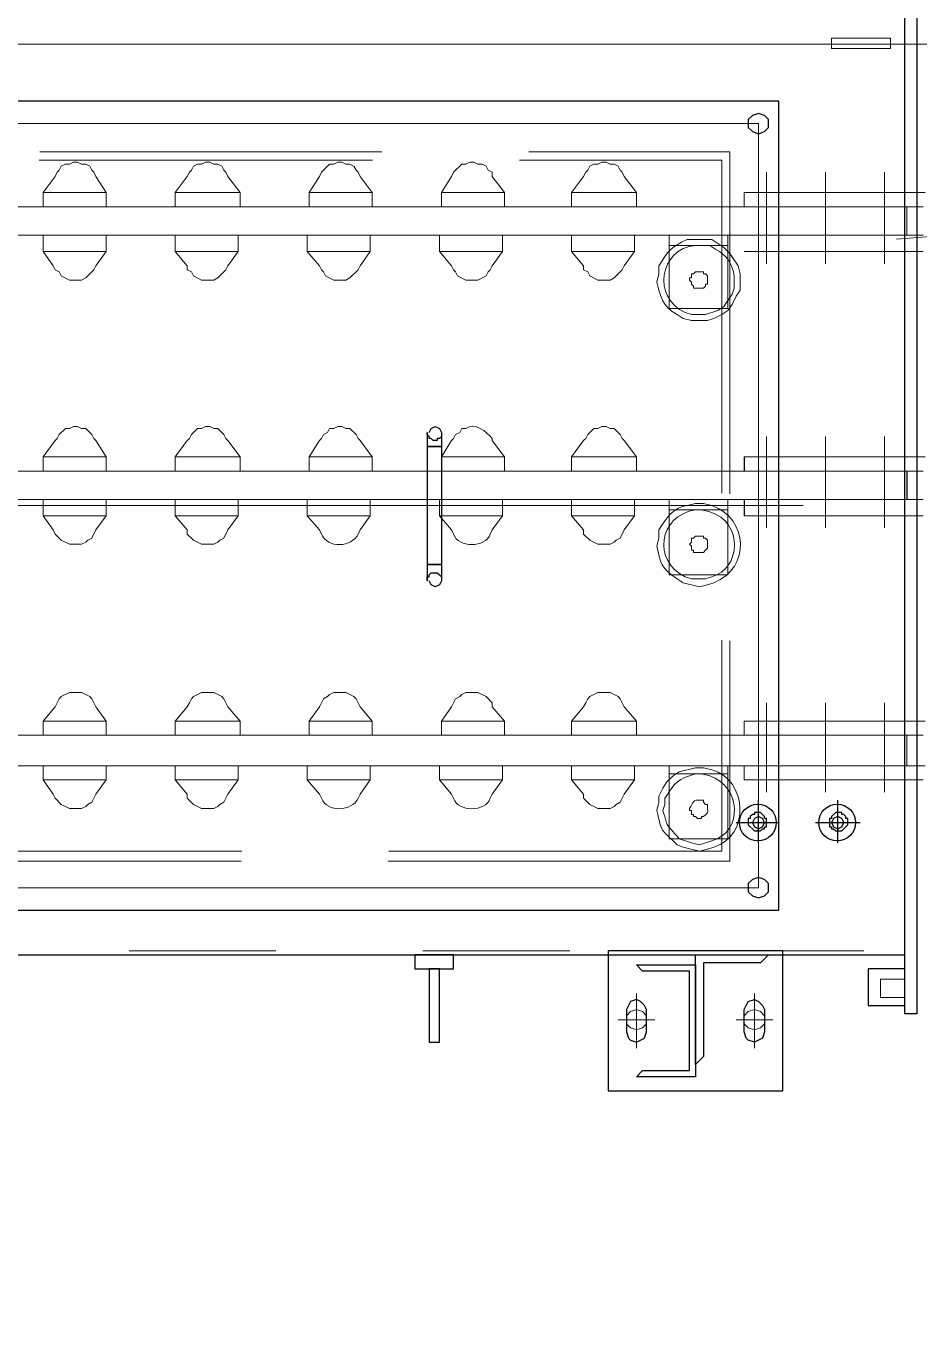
# Model space of a CAD drawing. Header units: metres. Extents: x 530959 to 531458, y 2674234 to 2674577.
# Drawn here: x 531158.521 to 531159.129, y 2674392.699 to 2674393.584 of the extents above; entities that cross this region are included whole.
import ezdxf

# ---------------------------------------------------------------- set-up
doc = ezdxf.new("R2010")
doc.units = ezdxf.units.M
doc.linetypes.add('PDF_IMPORT', pattern=[1, 0.8, -0.2])
doc.layers.add('300mm Hume Pipe', color=74, linetype='Continuous')
doc.layers.add('IDT', color=7, linetype='Continuous')

# ---------------------------------------------------------------- blocks, each defined once
blk = doc.blocks.new('IDT')
at = {"layer": 'IDT', "color": 0, "lineweight": 25}
for p, q in [((17.23005, 13.8042), (17.1111, 13.8042)), ((17.1111, 13.8042), (17.1111, 13.70877)), ((17.23005, 13.70877), (17.23005, 13.8042)), ((17.17057, 13.71845), (17.17057, 13.79452)), ((17.17057, 13.79452), (17.21068, 13.79452)), ((17.21068, 13.79452), (17.20653, 13.79037)), ((17.16504, 13.78069), (17.17057, 13.78622)), ((17.17057, 13.78622), (17.17057, 13.71153)), ((17.17472, 13.79037), (17.17472, 13.7226)), ((17.20653, 13.79037), (17.17472, 13.79037)), ((17.16504, 13.71707), (17.16504, 13.78069)), ((17.12355, 13.76409), (17.12493, 13.76824)), ((17.12493, 13.76824), (17.13046, 13.77101)), ((17.13046, 13.77101), (17.13461, 13.76962)), ((17.13461, 13.76962), (17.13599, 13.76824)), ((17.13599, 13.76824), (17.13738, 13.76409)), ((17.20515, 13.76824), (17.20377, 13.76409)), ((17.21068, 13.77101), (17.20515, 13.76824)), ((17.21483, 13.76962), (17.21068, 13.77101)), ((17.21622, 13.76824), (17.21483, 13.76962)), ((17.2176, 13.76409), (17.21622, 13.76824)), ((17.35176, 13.77101), (17.34485, 13.77101)), ((17.34485, 13.77101), (17.34485, 13.72121)), ((17.35176, 13.72121), (17.35176, 13.77101)), ((17.12355, 13.74888), (17.12355, 13.76409)), ((17.13738, 13.76409), (17.13738, 13.74888)), ((17.20377, 13.76409), (17.20377, 13.74888)), ((17.2176, 13.74888), (17.2176, 13.76409)), ((17.01981, 12.43074), (17.01981, 13.75164)), ((17.01981, 13.75164), (17.02811, 13.75164)), ((17.02811, 13.75164), (17.02811, 12.43074)), ((17.12493, 13.74611), (17.12355, 13.74888)), ((17.13738, 13.74888), (17.13599, 13.74611)), ((17.20377, 13.74888), (17.20515, 13.74611)), ((17.21622, 13.74611), (17.2176, 13.74888)), ((17.053, 13.74611), (17.02811, 13.74611)), ((17.02811, 13.74611), (17.02811, 13.72121)), ((17.053, 13.72121), (17.053, 13.74611)), ((17.12769, 13.74334), (17.12493, 13.74611)), ((17.13046, 13.74196), (17.12769, 13.74334)), ((17.13461, 13.74334), (17.13046, 13.74196)), ((17.13599, 13.74611), (17.13461, 13.74334)), ((17.20515, 13.74611), (17.20792, 13.74334)), ((17.20792, 13.74334), (17.21068, 13.74196)), ((17.21068, 13.74196), (17.21483, 13.74334)), ((17.21483, 13.74334), (17.21622, 13.74611)), ((17.02811, 13.72121), (17.053, 13.72121)), ((17.17472, 13.7226), (17.20653, 13.7226)), ((17.20653, 13.7226), (17.21068, 13.71845)), ((17.36145, 13.72121), (17.33517, 13.72121)), ((17.33517, 13.72121), (17.33517, 13.71153)), ((17.34485, 13.72121), (17.35176, 13.72121)), ((17.36145, 13.71153), (17.36145, 13.72121)), ((17.12078, 13.71153), (17.12631, 13.71707)), ((17.12631, 13.71707), (17.16504, 13.71707)), ((17.21068, 13.71845), (17.17057, 13.71845)), ((18.03089, 13.71153), (17.02811, 13.71153)), ((17.1111, 13.70877), (17.23005, 13.70877)), ((17.17057, 13.71153), (17.12078, 13.71153)), ((17.33517, 13.71153), (17.36145, 13.71153)), ((17.11386, 13.6811), (17.11386, 13.13061)), ((17.98386, 13.6811), (17.11386, 13.6811)), ((17.12355, 13.67142), (17.12078, 13.66865)), ((17.12078, 13.66865), (17.12078, 13.66312)), ((17.12769, 13.6728), (17.12355, 13.67142)), ((17.13184, 13.67142), (17.12769, 13.6728)), ((17.13461, 13.66865), (17.13184, 13.67142)), ((17.13461, 13.66312), (17.13461, 13.66865)), ((17.12078, 13.66312), (17.12355, 13.66036)), ((17.12355, 13.66036), (17.12769, 13.65897)), ((17.12769, 13.65897), (17.13184, 13.66036)), ((17.13184, 13.66036), (17.13461, 13.66312)), ((17.07375, 13.63546), (17.07375, 13.60641)), ((17.12769, 13.63546), (17.12769, 13.60641)), ((17.06822, 13.62439), (17.06684, 13.62301)), ((17.0696, 13.62578), (17.06822, 13.62439)), ((17.07099, 13.62716), (17.0696, 13.62578)), ((17.07099, 13.62439), (17.0696, 13.62163)), ((17.07375, 13.62716), (17.07099, 13.62716)), ((17.07375, 13.62578), (17.07099, 13.62439)), ((17.07513, 13.62716), (17.07375, 13.62716)), ((17.07652, 13.62439), (17.07375, 13.62578)), ((17.07652, 13.62578), (17.07513, 13.62716)), ((17.0779, 13.62578), (17.07652, 13.62578)), ((17.0779, 13.62163), (17.07652, 13.62439)), ((17.0779, 13.62439), (17.0779, 13.62578)), ((17.07928, 13.62439), (17.0779, 13.62439)), ((17.07928, 13.61886), (17.07928, 13.62439)), ((17.12355, 13.62439), (17.12216, 13.62439)), ((17.12216, 13.62439), (17.12216, 13.61886)), ((17.12493, 13.62578), (17.12355, 13.62578)), ((17.12355, 13.62578), (17.12355, 13.62439)), ((17.12493, 13.62439), (17.12355, 13.62163)), ((17.12631, 13.62716), (17.12493, 13.62578)), ((17.12769, 13.62578), (17.12493, 13.62439)), ((17.12769, 13.62716), (17.12631, 13.62716)), ((17.12769, 13.62716), (17.12908, 13.62716)), ((17.13046, 13.62716), (17.12769, 13.62716)), ((17.13046, 13.62439), (17.12769, 13.62578)), ((17.13461, 13.62301), (17.13046, 13.62716)), ((17.13184, 13.62163), (17.13046, 13.62439)), ((17.08897, 13.62163), (17.05854, 13.62163)), ((17.06684, 13.62301), (17.06684, 13.61886)), ((17.06684, 13.61886), (17.06822, 13.61886)), ((17.06822, 13.61886), (17.06822, 13.61748)), ((17.06822, 13.61748), (17.0696, 13.6161)), ((17.0696, 13.62163), (17.07099, 13.61886)), ((17.0696, 13.6161), (17.07099, 13.6161)), ((17.07099, 13.61886), (17.07375, 13.61748)), ((17.07099, 13.6161), (17.07099, 13.61471)), ((17.07375, 13.61748), (17.07652, 13.61886)), ((17.07513, 13.61471), (17.0779, 13.61748)), ((17.07652, 13.61886), (17.0779, 13.62163)), ((17.0779, 13.61748), (17.0779, 13.61886)), ((17.0779, 13.61886), (17.07928, 13.61886)), ((17.14291, 13.62163), (17.11386, 13.62163)), ((17.12216, 13.61886), (17.12355, 13.61886)), ((17.12355, 13.62163), (17.12493, 13.61886)), ((17.12355, 13.61886), (17.12355, 13.61748)), ((17.12355, 13.61748), (17.12631, 13.61471)), ((17.12493, 13.61886), (17.12769, 13.61748)), ((17.12769, 13.61748), (17.13046, 13.61886)), ((17.13046, 13.61886), (17.13184, 13.62163)), ((17.13046, 13.61471), (17.13046, 13.6161)), ((17.13046, 13.6161), (17.13184, 13.6161)), ((17.13184, 13.6161), (17.13323, 13.61748)), ((17.13323, 13.61748), (17.13323, 13.61886)), ((17.13323, 13.61886), (17.13461, 13.61886)), ((17.13461, 13.61886), (17.13461, 13.62301)), ((17.07099, 13.61471), (17.07513, 13.61471)), ((17.12631, 13.61471), (17.13046, 13.61471)), ((17.34347, 13.45703), (17.34485, 13.4598)), ((17.34347, 13.45427), (17.34347, 13.45703)), ((17.34347, 13.36574), (17.34347, 13.45703)), ((17.34485, 13.4598), (17.34762, 13.46118)), ((17.34762, 13.46118), (17.35038, 13.4598)), ((17.35038, 13.4598), (17.35176, 13.45703)), ((17.35315, 13.44597), (17.35315, 13.45703)), ((17.35315, 13.45703), (17.35315, 13.45427)), ((17.34485, 13.45288), (17.34347, 13.45427)), ((17.34623, 13.4515), (17.34485, 13.45288)), ((17.35038, 13.4515), (17.34623, 13.4515)), ((17.35176, 13.45288), (17.35038, 13.4515)), ((17.35315, 13.45427), (17.35176, 13.45427)), ((17.35176, 13.45427), (17.35176, 13.45288)), ((17.34347, 13.44597), (17.35315, 13.44597)), ((17.35315, 13.44597), (17.34347, 13.44597)), ((17.35315, 13.36574), (17.35315, 13.44597)), ((17.13738, 13.40171), (17.13738, 13.41277)), ((17.02672, 13.38234), (17.02672, 13.40171)), ((17.13738, 13.37266), (17.13738, 13.38234)), ((17.34347, 13.35606), (17.34347, 13.36574)), ((17.34347, 13.36574), (17.35315, 13.36574)), ((17.35315, 13.36574), (17.34347, 13.36574)), ((17.34347, 13.35883), (17.34485, 13.36021)), ((17.34347, 13.35606), (17.34347, 13.35883)), ((17.34485, 13.36021), (17.34623, 13.36021)), ((17.34623, 13.36021), (17.34623, 13.3616)), ((17.34623, 13.3616), (17.349, 13.3616)), ((17.349, 13.3616), (17.35038, 13.36021)), ((17.35038, 13.36021), (17.35176, 13.36021)), ((17.35176, 13.36021), (17.35176, 13.35883)), ((17.35176, 13.35883), (17.35315, 13.35745)), ((17.35315, 13.35606), (17.35315, 13.36574)), ((17.34485, 13.3533), (17.34347, 13.35606)), ((17.34762, 13.35191), (17.34485, 13.3533)), ((17.35038, 13.3533), (17.34762, 13.35191)), ((17.35176, 13.35606), (17.35038, 13.3533)), ((17.35315, 13.35745), (17.35315, 13.35606)), ((17.12355, 13.15136), (17.12078, 13.14859)), ((17.12078, 13.14859), (17.12078, 13.14306)), ((17.12769, 13.15274), (17.12355, 13.15136)), ((17.13184, 13.15136), (17.12769, 13.15274)), ((17.13461, 13.14859), (17.13184, 13.15136)), ((17.13461, 13.14306), (17.13461, 13.14859)), ((17.12078, 13.14306), (17.12355, 13.14029)), ((17.12355, 13.14029), (17.12769, 13.13891)), ((17.12769, 13.13891), (17.13184, 13.14029)), ((17.13184, 13.14029), (17.13461, 13.14306)), ((17.11386, 13.13061), (17.98386, 13.13061))]:
    blk.add_line(p, q, dxfattribs=at)
at = {"layer": 'IDT', "color": 0, "lineweight": 13}
for p, q in [((17.13046, 13.77516), (17.13046, 13.73781)), ((17.21068, 13.77516), (17.21068, 13.73781)), ((17.12631, 13.76133), (17.12355, 13.75856)), ((17.12355, 13.75856), (17.12355, 13.75303)), ((17.13046, 13.76271), (17.12631, 13.76133)), ((17.13461, 13.76133), (17.13046, 13.76271)), ((17.13738, 13.75856), (17.13461, 13.76133)), ((17.13738, 13.75303), (17.13738, 13.75856)), ((17.20653, 13.76133), (17.20377, 13.75856)), ((17.20377, 13.75856), (17.20377, 13.75303)), ((17.21068, 13.76271), (17.20653, 13.76133)), ((17.21483, 13.76133), (17.21068, 13.76271)), ((17.2176, 13.75856), (17.21483, 13.76133)), ((17.2176, 13.75303), (17.2176, 13.75856)), ((17.14291, 13.75579), (17.11801, 13.75579)), ((17.12355, 13.75303), (17.12631, 13.75026)), ((17.12631, 13.75026), (17.13046, 13.74888)), ((17.13046, 13.74888), (17.13461, 13.75026)), ((17.13461, 13.75026), (17.13738, 13.75303)), ((17.22313, 13.75579), (17.19824, 13.75579)), ((17.20377, 13.75303), (17.20653, 13.75026)), ((17.20653, 13.75026), (17.21068, 13.74888)), ((17.21068, 13.74888), (17.21483, 13.75026)), ((17.21483, 13.75026), (17.2176, 13.75303)), ((17.04471, 13.74058), (17.02811, 13.74058)), ((17.02811, 13.74058), (17.02811, 13.72813)), ((17.04471, 13.72813), (17.04471, 13.74058)), ((17.02811, 13.72813), (17.04471, 13.72813)), ((17.96865, 13.66589), (17.12769, 13.66589)), ((17.12769, 13.66589), (17.12769, 13.14582)), ((17.04194, 13.56907), (17.04194, 13.60088)), ((17.08205, 13.56907), (17.08205, 13.60088)), ((17.12216, 13.56907), (17.12216, 13.60088)), ((17.04194, 13.54002), (17.04194, 13.57183)), ((17.08205, 13.54002), (17.08205, 13.57183)), ((17.12216, 13.54002), (17.12216, 13.57183)), ((17.04194, 13.38926), (17.04194, 13.42107)), ((17.08205, 13.38926), (17.08205, 13.42107)), ((17.12216, 13.38926), (17.12216, 13.42107)), ((17.99493, 13.40586), (17.09727, 13.40586)), ((17.04194, 13.35883), (17.04194, 13.39202)), ((17.08205, 13.35883), (17.08205, 13.39202)), ((17.12216, 13.35883), (17.12216, 13.39202)), ((17.08205, 13.20945), (17.08205, 13.24126)), ((17.12216, 13.20945), (17.12216, 13.24126)), ((17.08205, 13.17902), (17.08205, 13.21222)), ((17.12216, 13.17902), (17.12216, 13.21222)), ((17.12769, 13.14582), (17.96865, 13.14582)), ((17.0779, 13.09465), (17.03779, 13.09465)), ((17.03779, 13.09465), (17.03779, 13.08773)), ((17.0779, 13.08773), (17.0779, 13.09465)), ((16.62008, 13.09188), (18.11111, 13.09188)), ((17.03779, 13.08773), (17.0779, 13.08773))]:
    blk.add_line(p, q, dxfattribs=at)
at = {"layer": 'IDT', "color": 0, "linetype": 'PDF_IMPORT', "lineweight": 13, "ltscale": 0.038333}
blk.add_line((16.65604, 13.70877), (18.02813, 13.70877), dxfattribs=at)
at = {"layer": 'IDT', "color": 0, "linetype": 'PDF_IMPORT', "lineweight": 13, "ltscale": 0.290833}
for p, q in [((17.14706, 13.16519), (17.14706, 13.64791)), ((17.14706, 13.64791), (17.94929, 13.64791)), ((17.94929, 13.16519), (17.14706, 13.16519))]:
    blk.add_line(p, q, dxfattribs=at)
at = {"layer": 'IDT', "color": 0, "linetype": 'PDF_IMPORT', "lineweight": 13, "ltscale": 0.283333}
for p, q in [((17.15259, 13.17072), (17.15259, 13.64099)), ((17.15259, 13.64099), (17.94375, 13.64099)), ((17.94375, 13.17072), (17.15259, 13.17072))]:
    blk.add_line(p, q, dxfattribs=at)
at = {"layer": 'IDT', "color": 0, "lineweight": 0}
for p, q in [((17.16227, 13.63961), (17.15812, 13.63823)), ((17.16781, 13.63684), (17.15951, 13.63408)), ((17.16781, 13.64099), (17.16227, 13.63961)), ((17.17887, 13.63823), (17.16781, 13.64099)), ((17.17334, 13.63546), (17.16781, 13.63684)), ((17.18164, 13.63269), (17.17334, 13.63546)), ((17.18302, 13.63684), (17.17887, 13.63823)), ((17.14844, 13.5829), (17.14844, 13.63269)), ((17.14844, 13.63269), (17.18855, 13.63269)), ((17.18855, 13.63269), (17.18855, 13.5829)), ((17.16642, 13.61748), (17.16504, 13.61748)), ((17.16781, 13.61886), (17.16642, 13.61886)), ((17.16642, 13.61886), (17.16642, 13.61748)), ((17.16919, 13.61886), (17.16781, 13.61886)), ((17.17057, 13.61748), (17.16919, 13.61886)), ((17.17196, 13.61748), (17.17057, 13.61748)), ((17.17196, 13.6161), (17.17196, 13.61748)), ((17.17334, 13.6161), (17.17196, 13.6161)), ((17.17334, 13.61333), (17.17334, 13.6161)), ((17.16227, 13.61056), (17.16227, 13.60918)), ((17.16227, 13.60918), (17.16366, 13.60918)), ((17.16366, 13.60918), (17.16504, 13.6078)), ((17.16504, 13.6078), (17.16504, 13.60641)), ((17.16504, 13.60641), (17.16642, 13.60641)), ((17.17472, 13.61333), (17.17334, 13.61333)), ((17.17472, 13.61195), (17.17472, 13.61333)), ((17.19132, 13.60918), (17.1927, 13.61333)), ((17.19132, 13.60503), (17.19132, 13.60918)), ((17.19547, 13.6078), (17.19685, 13.61333)), ((17.19547, 13.60365), (17.19547, 13.6078)), ((17.22175, 13.6078), (17.22037, 13.60503)), ((17.22452, 13.60918), (17.22175, 13.6078)), ((17.2259, 13.61056), (17.22452, 13.60918)), ((17.22866, 13.61195), (17.2259, 13.61056)), ((17.23696, 13.61195), (17.22866, 13.61195)), ((17.2425, 13.60918), (17.23696, 13.61195)), ((17.24665, 13.60503), (17.2425, 13.60918)), ((17.49146, 13.6078), (17.49008, 13.60503)), ((17.49423, 13.60918), (17.49146, 13.6078)), ((17.49561, 13.61056), (17.49423, 13.60918)), ((17.49838, 13.61195), (17.49561, 13.61056)), ((17.50668, 13.61195), (17.49838, 13.61195)), ((17.51221, 13.60918), (17.50668, 13.61195)), ((17.51636, 13.60503), (17.51221, 13.60918)), ((17.58137, 13.6078), (17.57998, 13.60503)), ((17.58413, 13.60918), (17.58137, 13.6078)), ((17.58552, 13.61056), (17.58413, 13.60918)), ((17.58828, 13.61195), (17.58552, 13.61056)), ((17.59658, 13.61195), (17.58828, 13.61195)), ((17.60212, 13.60918), (17.59658, 13.61195)), ((17.60626, 13.60503), (17.60212, 13.60918)), ((17.18994, 13.59396), (17.1927, 13.59811)), ((17.1927, 13.59811), (17.19547, 13.60365)), ((17.21898, 13.60226), (17.21207, 13.59258)), ((17.22037, 13.60503), (17.21898, 13.60226)), ((17.24665, 13.60226), (17.24665, 13.60503)), ((17.25494, 13.59258), (17.24665, 13.60226)), ((17.30889, 13.60226), (17.30197, 13.59258)), ((17.31027, 13.60503), (17.30889, 13.60226)), ((17.33655, 13.60226), (17.33517, 13.60503)), ((17.34485, 13.59258), (17.33655, 13.60226)), ((17.39879, 13.60226), (17.39188, 13.59258)), ((17.40018, 13.60503), (17.39879, 13.60226)), ((17.42645, 13.60226), (17.42507, 13.60503)), ((17.43475, 13.59258), (17.42645, 13.60226)), ((17.4887, 13.60226), (17.48178, 13.59258)), ((17.49008, 13.60503), (17.4887, 13.60226)), ((17.51636, 13.60226), (17.51636, 13.60503)), ((17.52466, 13.59258), (17.51636, 13.60226)), ((17.5786, 13.60226), (17.57169, 13.59258)), ((17.57998, 13.60503), (17.5786, 13.60226)), ((17.60765, 13.60226), (17.60626, 13.60503)), ((17.61456, 13.59258), (17.60765, 13.60226)), ((17.13738, 13.59258), (17.01566, 13.59258)), ((17.13738, 13.5829), (17.13738, 13.59258)), ((17.16089, 13.58982), (17.16642, 13.58843)), ((17.17057, 13.58843), (17.17472, 13.58982)), ((17.18164, 13.58705), (17.18579, 13.58982)), ((17.18579, 13.58982), (17.18994, 13.59396)), ((17.21207, 13.59258), (17.25494, 13.59258)), ((17.21207, 13.5829), (17.21207, 13.59258)), ((17.25494, 13.59258), (17.25494, 13.5829)), ((17.30197, 13.59258), (17.34485, 13.59258)), ((17.30197, 13.5829), (17.30197, 13.59258)), ((17.34485, 13.59258), (17.34485, 13.5829)), ((17.39188, 13.59258), (17.43475, 13.59258)), ((17.39188, 13.5829), (17.39188, 13.59258)), ((17.43475, 13.59258), (17.43475, 13.5829)), ((17.48178, 13.59258), (17.52466, 13.59258)), ((17.48178, 13.5829), (17.48178, 13.59258)), ((17.52466, 13.59258), (17.52466, 13.5829)), ((17.57169, 13.59258), (17.61456, 13.59258)), ((17.57169, 13.5829), (17.57169, 13.59258)), ((17.61456, 13.59258), (17.61456, 13.5829)), ((17.01428, 13.5829), (17.13738, 13.5829)), ((17.02672, 13.5829), (17.9479, 13.5829)), ((17.02672, 13.56215), (17.02672, 13.5829)), ((17.14844, 13.58843), (17.18855, 13.58843)), ((17.18855, 13.5829), (17.14844, 13.5829)), ((17.15951, 13.58567), (17.16504, 13.58428)), ((17.16504, 13.58428), (17.17057, 13.58428)), ((17.16642, 13.58843), (17.17057, 13.58843)), ((17.17057, 13.58428), (17.18164, 13.58705)), ((17.25494, 13.5829), (17.21207, 13.5829)), ((17.34485, 13.5829), (17.30197, 13.5829)), ((17.43475, 13.5829), (17.39188, 13.5829)), ((17.52466, 13.5829), (17.48178, 13.5829)), ((17.61456, 13.5829), (17.57169, 13.5829)), ((17.13738, 13.56215), (17.01566, 13.56215)), ((17.9479, 13.56215), (17.02672, 13.56215)), ((17.13738, 13.55247), (17.13738, 13.56215)), ((17.25494, 13.56215), (17.21068, 13.56215)), ((17.21068, 13.56215), (17.21068, 13.55247)), ((17.25494, 13.55247), (17.25494, 13.56215)), ((17.34347, 13.56215), (17.30059, 13.56215)), ((17.30059, 13.56215), (17.30059, 13.55247)), ((17.34347, 13.55247), (17.34347, 13.56215)), ((17.43337, 13.56215), (17.39049, 13.56215)), ((17.39049, 13.56215), (17.39049, 13.55247)), ((17.43337, 13.55247), (17.43337, 13.56215)), ((17.52466, 13.56215), (17.4804, 13.56215)), ((17.4804, 13.56215), (17.4804, 13.55247)), ((17.52466, 13.55247), (17.52466, 13.56215)), ((17.61456, 13.56215), (17.57169, 13.56215)), ((17.57169, 13.56215), (17.57169, 13.55247)), ((17.61456, 13.55247), (17.61456, 13.56215)), ((17.01428, 13.55247), (17.13738, 13.55247)), ((17.21068, 13.55247), (17.21898, 13.54279)), ((17.21068, 13.55247), (17.25494, 13.55247)), ((17.24665, 13.54279), (17.25494, 13.55247)), ((17.30059, 13.55247), (17.30889, 13.54279)), ((17.30059, 13.55247), (17.34347, 13.55247)), ((17.33655, 13.54279), (17.34347, 13.55247)), ((17.39049, 13.55247), (17.39879, 13.54279)), ((17.39049, 13.55247), (17.43337, 13.55247)), ((17.42645, 13.54279), (17.43337, 13.55247)), ((17.4804, 13.55247), (17.4887, 13.54279)), ((17.4804, 13.55247), (17.52466, 13.55247)), ((17.51636, 13.54279), (17.52466, 13.55247)), ((17.57169, 13.55247), (17.5786, 13.54279)), ((17.57169, 13.55247), (17.61456, 13.55247)), ((17.60626, 13.54279), (17.61456, 13.55247)), ((17.21898, 13.54279), (17.22037, 13.54002)), ((17.22037, 13.54002), (17.22175, 13.53726)), ((17.22175, 13.53726), (17.22313, 13.53587)), ((17.22313, 13.53587), (17.22866, 13.53311)), ((17.23696, 13.53311), (17.2425, 13.53587)), ((17.2425, 13.53587), (17.24388, 13.53726)), ((17.24388, 13.53726), (17.24526, 13.54002)), ((17.24526, 13.54002), (17.24665, 13.54279)), ((17.30889, 13.54279), (17.30889, 13.54002)), ((17.30889, 13.54002), (17.31304, 13.53587)), ((17.31304, 13.53587), (17.31857, 13.53311)), ((17.32963, 13.53449), (17.33102, 13.53587)), ((17.33102, 13.53587), (17.33378, 13.53726)), ((17.33378, 13.53726), (17.33517, 13.54002)), ((17.33517, 13.54002), (17.33655, 13.54279)), ((17.39879, 13.54279), (17.40018, 13.54002)), ((17.40018, 13.54002), (17.40156, 13.53726)), ((17.40156, 13.53726), (17.40294, 13.53587)), ((17.40294, 13.53587), (17.40847, 13.53311)), ((17.41954, 13.53449), (17.42092, 13.53587)), ((17.42092, 13.53587), (17.42369, 13.53726)), ((17.42369, 13.53726), (17.42507, 13.54002)), ((17.42507, 13.54002), (17.42645, 13.54279)), ((17.4887, 13.54279), (17.49008, 13.54002)), ((17.49008, 13.54002), (17.49146, 13.53726)), ((17.49146, 13.53726), (17.49285, 13.53587)), ((17.49285, 13.53587), (17.49838, 13.53311)), ((17.50668, 13.53311), (17.51221, 13.53587)), ((17.51221, 13.53587), (17.51359, 13.53726)), ((17.51359, 13.53726), (17.51498, 13.54002)), ((17.51498, 13.54002), (17.51636, 13.54279)), ((17.5786, 13.54279), (17.57998, 13.54002)), ((17.57998, 13.54002), (17.58137, 13.53726)), ((17.58137, 13.53726), (17.58275, 13.53587)), ((17.58275, 13.53587), (17.58828, 13.53311)), ((17.59658, 13.53311), (17.60212, 13.53587)), ((17.60212, 13.53587), (17.6035, 13.53726)), ((17.6035, 13.53726), (17.60488, 13.54002)), ((17.60488, 13.54002), (17.60626, 13.54279)), ((17.22866, 13.53311), (17.23696, 13.53311)), ((17.31857, 13.53311), (17.32687, 13.53311)), ((17.32687, 13.53311), (17.32963, 13.53449)), ((17.40847, 13.53311), (17.41677, 13.53311)), ((17.41677, 13.53311), (17.41954, 13.53449)), ((17.49838, 13.53311), (17.50668, 13.53311)), ((17.58828, 13.53311), (17.59658, 13.53311)), ((17.16227, 13.4598), (17.15812, 13.45842)), ((17.16781, 13.46118), (17.16227, 13.4598)), ((17.17887, 13.45842), (17.16781, 13.46118)), ((17.18302, 13.45565), (17.17887, 13.45842)), ((17.14844, 13.40171), (17.14844, 13.45288)), ((17.14844, 13.45288), (17.18855, 13.45288)), ((17.16366, 13.45565), (17.15951, 13.45427)), ((17.16781, 13.45565), (17.16366, 13.45565)), ((17.17334, 13.45565), (17.16781, 13.45565)), ((17.17749, 13.45427), (17.17334, 13.45565)), ((17.18855, 13.45288), (17.18855, 13.40171)), ((17.16366, 13.43629), (17.16227, 13.4349)), ((17.16227, 13.4349), (17.16227, 13.42937)), ((17.16504, 13.43767), (17.16366, 13.43629)), ((17.16781, 13.43767), (17.16504, 13.43767)), ((17.17196, 13.43767), (17.16781, 13.43767)), ((17.17196, 13.43629), (17.17196, 13.43767)), ((17.17334, 13.43629), (17.17196, 13.43629)), ((17.17334, 13.43352), (17.17334, 13.43629)), ((17.17472, 13.43214), (17.17334, 13.43352)), ((17.17334, 13.43075), (17.17472, 13.43214)), ((17.17334, 13.42799), (17.17334, 13.43075)), ((17.19547, 13.42799), (17.19685, 13.43352)), ((17.2259, 13.43075), (17.22452, 13.42937)), ((17.22866, 13.43214), (17.2259, 13.43075)), ((17.23696, 13.43214), (17.22866, 13.43214)), ((17.2425, 13.42937), (17.23696, 13.43214)), ((17.49561, 13.43075), (17.49423, 13.42937)), ((17.49838, 13.43214), (17.49561, 13.43075)), ((17.50668, 13.43214), (17.49838, 13.43214)), ((17.51221, 13.42937), (17.50668, 13.43214)), ((17.58552, 13.43075), (17.58413, 13.42937)), ((17.58828, 13.43214), (17.58552, 13.43075)), ((17.59658, 13.43214), (17.58828, 13.43214)), ((17.60212, 13.42937), (17.59658, 13.43214)), ((17.16227, 13.42937), (17.16366, 13.42799)), ((17.16366, 13.42799), (17.16504, 13.42799)), ((17.16504, 13.42799), (17.16504, 13.4266)), ((17.16504, 13.4266), (17.17057, 13.4266)), ((17.17057, 13.4266), (17.17196, 13.42799)), ((17.17196, 13.42799), (17.17334, 13.42799)), ((17.19547, 13.42245), (17.19547, 13.42799)), ((17.21898, 13.42245), (17.21207, 13.41277)), ((17.22175, 13.42799), (17.21898, 13.42245)), ((17.22452, 13.42937), (17.22175, 13.42799)), ((17.24665, 13.42522), (17.2425, 13.42937)), ((17.24665, 13.42245), (17.24665, 13.42522)), ((17.25494, 13.41277), (17.24665, 13.42245)), ((17.30889, 13.42245), (17.30197, 13.41277)), ((17.31027, 13.42522), (17.30889, 13.42245)), ((17.33655, 13.42245), (17.33517, 13.42522)), ((17.34485, 13.41277), (17.33655, 13.42245)), ((17.39879, 13.42245), (17.39188, 13.41277)), ((17.40018, 13.42522), (17.39879, 13.42245)), ((17.42645, 13.42245), (17.42507, 13.42522)), ((17.43475, 13.41277), (17.42645, 13.42245)), ((17.4887, 13.42245), (17.48178, 13.41277)), ((17.49146, 13.42799), (17.4887, 13.42245)), ((17.49423, 13.42937), (17.49146, 13.42799)), ((17.51636, 13.42522), (17.51221, 13.42937)), ((17.51636, 13.42245), (17.51636, 13.42522)), ((17.52466, 13.41277), (17.51636, 13.42245)), ((17.5786, 13.42245), (17.57169, 13.41277)), ((17.58137, 13.42799), (17.5786, 13.42245)), ((17.58413, 13.42937), (17.58137, 13.42799)), ((17.60626, 13.42522), (17.60212, 13.42937)), ((17.60765, 13.42245), (17.60626, 13.42522)), ((17.61456, 13.41277), (17.60765, 13.42245)), ((17.13738, 13.41277), (17.01566, 13.41277)), ((17.21207, 13.41277), (17.25494, 13.41277)), ((17.21207, 13.40171), (17.21207, 13.41277)), ((17.25494, 13.41277), (17.25494, 13.40171)), ((17.30197, 13.41277), (17.34485, 13.41277)), ((17.30197, 13.40171), (17.30197, 13.41277)), ((17.34485, 13.41277), (17.34485, 13.40171)), ((17.39188, 13.41277), (17.43475, 13.41277)), ((17.39188, 13.40171), (17.39188, 13.41277)), ((17.43475, 13.41277), (17.43475, 13.40171)), ((17.48178, 13.41277), (17.52466, 13.41277)), ((17.48178, 13.40171), (17.48178, 13.41277)), ((17.52466, 13.41277), (17.52466, 13.40171)), ((17.57169, 13.41277), (17.61456, 13.41277)), ((17.57169, 13.40171), (17.57169, 13.41277)), ((17.61456, 13.41277), (17.61456, 13.40171)), ((17.14844, 13.40862), (17.18855, 13.40862)), ((17.15951, 13.40586), (17.16504, 13.40447)), ((17.16089, 13.41001), (17.16642, 13.40862)), ((17.16504, 13.40447), (17.17057, 13.40447)), ((17.16642, 13.40862), (17.17057, 13.40862)), ((17.17057, 13.40447), (17.1761, 13.40586)), ((17.13738, 13.40171), (17.01566, 13.40171)), ((17.02672, 13.40171), (17.9479, 13.40171)), ((17.18855, 13.40171), (17.14844, 13.40171)), ((17.25494, 13.40171), (17.21207, 13.40171)), ((17.34485, 13.40171), (17.30197, 13.40171)), ((17.43475, 13.40171), (17.39188, 13.40171)), ((17.52466, 13.40171), (17.48178, 13.40171)), ((17.61456, 13.40171), (17.57169, 13.40171)), ((17.13738, 13.38234), (17.01566, 13.38234)), ((17.9479, 13.38234), (17.02672, 13.38234)), ((17.25494, 13.38234), (17.21068, 13.38234)), ((17.21068, 13.38234), (17.21068, 13.37266)), ((17.25494, 13.37266), (17.25494, 13.38234)), ((17.34347, 13.38234), (17.30059, 13.38234)), ((17.30059, 13.38234), (17.30059, 13.37266)), ((17.34347, 13.37266), (17.34347, 13.38234)), ((17.43337, 13.38234), (17.39049, 13.38234)), ((17.39049, 13.38234), (17.39049, 13.37266)), ((17.43337, 13.37266), (17.43337, 13.38234)), ((17.52466, 13.38234), (17.4804, 13.38234)), ((17.4804, 13.38234), (17.4804, 13.37266)), ((17.52466, 13.37266), (17.52466, 13.38234)), ((17.61456, 13.38234), (17.57169, 13.38234)), ((17.57169, 13.38234), (17.57169, 13.37266)), ((17.61456, 13.37266), (17.61456, 13.38234)), ((17.13738, 13.37266), (17.01428, 13.37266)), ((17.21068, 13.37266), (17.21898, 13.3616)), ((17.21068, 13.37266), (17.25494, 13.37266)), ((17.24665, 13.3616), (17.25494, 13.37266)), ((17.30059, 13.37266), (17.30889, 13.3616)), ((17.30059, 13.37266), (17.34347, 13.37266)), ((17.33655, 13.3616), (17.34347, 13.37266)), ((17.39049, 13.37266), (17.39879, 13.3616)), ((17.39049, 13.37266), (17.43337, 13.37266)), ((17.42645, 13.3616), (17.43337, 13.37266)), ((17.4804, 13.37266), (17.4887, 13.3616)), ((17.4804, 13.37266), (17.52466, 13.37266)), ((17.51636, 13.3616), (17.52466, 13.37266)), ((17.57169, 13.37266), (17.5786, 13.3616)), ((17.57169, 13.37266), (17.61456, 13.37266)), ((17.60626, 13.3616), (17.61456, 13.37266)), ((17.21898, 13.3616), (17.22037, 13.36021)), ((17.22037, 13.36021), (17.22175, 13.35745)), ((17.24388, 13.35745), (17.24526, 13.36021)), ((17.24526, 13.36021), (17.24665, 13.3616)), ((17.30889, 13.3616), (17.30889, 13.36021)), ((17.33378, 13.35745), (17.33517, 13.36021)), ((17.33517, 13.36021), (17.33655, 13.3616)), ((17.39879, 13.3616), (17.40018, 13.36021)), ((17.40018, 13.36021), (17.40156, 13.35745)), ((17.42369, 13.35745), (17.42507, 13.36021)), ((17.42507, 13.36021), (17.42645, 13.3616)), ((17.4887, 13.3616), (17.49008, 13.36021)), ((17.49008, 13.36021), (17.49146, 13.35745)), ((17.51359, 13.35745), (17.51498, 13.36021)), ((17.51498, 13.36021), (17.51636, 13.3616)), ((17.5786, 13.3616), (17.57998, 13.36021)), ((17.57998, 13.36021), (17.58137, 13.35745)), ((17.6035, 13.35745), (17.60488, 13.36021)), ((17.60488, 13.36021), (17.60626, 13.3616)), ((17.22175, 13.35745), (17.2259, 13.3533)), ((17.2259, 13.3533), (17.22866, 13.3533)), ((17.22866, 13.3533), (17.23143, 13.35191)), ((17.23143, 13.35191), (17.2342, 13.35191)), ((17.2342, 13.35191), (17.23696, 13.3533)), ((17.23696, 13.3533), (17.23973, 13.3533)), ((17.23973, 13.3533), (17.24388, 13.35745)), ((17.32687, 13.3533), (17.32963, 13.3533)), ((17.32963, 13.3533), (17.33102, 13.35606)), ((17.33102, 13.35606), (17.33378, 13.35745)), ((17.40156, 13.35745), (17.40571, 13.3533)), ((17.40571, 13.3533), (17.40847, 13.3533)), ((17.40847, 13.3533), (17.41124, 13.35191)), ((17.41124, 13.35191), (17.41401, 13.35191)), ((17.41401, 13.35191), (17.41677, 13.3533)), ((17.41677, 13.3533), (17.41954, 13.3533)), ((17.41954, 13.3533), (17.42092, 13.35606)), ((17.42092, 13.35606), (17.42369, 13.35745)), ((17.49146, 13.35745), (17.49561, 13.3533)), ((17.49561, 13.3533), (17.49838, 13.3533)), ((17.49838, 13.3533), (17.50115, 13.35191)), ((17.50115, 13.35191), (17.50391, 13.35191)), ((17.50391, 13.35191), (17.50668, 13.3533)), ((17.50668, 13.3533), (17.50944, 13.3533)), ((17.50944, 13.3533), (17.51359, 13.35745)), ((17.58137, 13.35745), (17.58552, 13.3533)), ((17.58552, 13.3533), (17.58828, 13.3533)), ((17.58828, 13.3533), (17.59105, 13.35191)), ((17.59105, 13.35191), (17.59382, 13.35191)), ((17.59382, 13.35191), (17.59658, 13.3533)), ((17.59658, 13.3533), (17.59935, 13.3533)), ((17.59935, 13.3533), (17.6035, 13.35745)), ((17.16227, 13.27999), (17.15812, 13.27861)), ((17.16781, 13.27999), (17.16227, 13.27999)), ((17.17334, 13.27999), (17.16781, 13.27999)), ((17.17887, 13.27861), (17.17334, 13.27999)), ((17.14844, 13.27307), (17.14568, 13.26892)), ((17.15259, 13.27584), (17.14844, 13.27307)), ((17.14844, 13.2219), (17.14844, 13.27169)), ((17.14844, 13.27169), (17.18855, 13.27169)), ((17.15536, 13.27307), (17.15121, 13.27031)), ((17.15812, 13.27861), (17.15259, 13.27584)), ((17.16366, 13.27584), (17.15536, 13.27307)), ((17.16781, 13.27584), (17.16366, 13.27584)), ((17.17334, 13.27584), (17.16781, 13.27584)), ((17.17749, 13.27446), (17.17334, 13.27584)), ((17.18302, 13.27584), (17.17887, 13.27861)), ((17.18855, 13.27169), (17.18855, 13.2219)), ((17.14291, 13.26339), (17.14014, 13.25924)), ((17.14568, 13.26892), (17.14291, 13.26339)), ((17.14568, 13.26201), (17.14429, 13.25786)), ((17.15121, 13.27031), (17.14568, 13.26201)), ((17.14014, 13.25924), (17.14014, 13.24818)), ((17.14429, 13.25786), (17.14429, 13.24956)), ((17.16366, 13.25509), (17.16227, 13.25509)), ((17.16227, 13.25509), (17.16227, 13.24956)), ((17.16504, 13.25786), (17.16366, 13.25648)), ((17.16366, 13.25648), (17.16366, 13.25509)), ((17.16781, 13.25786), (17.16504, 13.25786)), ((17.17196, 13.25786), (17.16781, 13.25786)), ((17.17196, 13.25648), (17.17196, 13.25786)), ((17.17334, 13.25509), (17.17196, 13.25648)), ((17.17334, 13.25371), (17.17334, 13.25509)), ((17.17472, 13.25233), (17.17334, 13.25371)), ((17.19547, 13.24818), (17.19685, 13.25371)), ((17.14014, 13.24818), (17.14153, 13.24264)), ((17.16227, 13.24956), (17.16366, 13.24818)), ((17.16366, 13.24818), (17.16504, 13.24818)), ((17.16504, 13.24818), (17.16504, 13.24679)), ((17.16504, 13.24679), (17.17057, 13.24679)), ((17.17057, 13.24679), (17.17196, 13.24818)), ((17.17196, 13.24818), (17.17334, 13.24818)), ((17.17334, 13.24818), (17.17334, 13.25094)), ((17.17334, 13.25094), (17.17472, 13.25094)), ((17.17472, 13.25094), (17.17472, 13.25233)), ((17.19547, 13.24264), (17.19547, 13.24818)), ((17.22037, 13.24541), (17.21898, 13.24264)), ((17.22452, 13.24956), (17.22037, 13.24541)), ((17.2259, 13.25094), (17.22452, 13.24956)), ((17.22866, 13.25233), (17.2259, 13.25094)), ((17.23696, 13.25233), (17.22866, 13.25233)), ((17.2425, 13.24956), (17.23696, 13.25233)), ((17.24388, 13.24679), (17.2425, 13.24956)), ((17.24665, 13.24541), (17.24388, 13.24679)), ((17.24665, 13.24264), (17.24665, 13.24541)), ((17.31027, 13.24541), (17.30889, 13.24264)), ((17.31165, 13.24679), (17.31027, 13.24541)), ((17.31304, 13.24956), (17.31165, 13.24679)), ((17.31857, 13.25233), (17.31304, 13.24956)), ((17.32687, 13.25233), (17.31857, 13.25233)), ((17.3324, 13.24956), (17.32687, 13.25233)), ((17.33378, 13.24679), (17.3324, 13.24956)), ((17.33517, 13.24541), (17.33378, 13.24679)), ((17.33655, 13.24264), (17.33517, 13.24541)), ((17.40018, 13.24541), (17.39879, 13.24264)), ((17.40571, 13.25094), (17.40018, 13.24541)), ((17.40847, 13.25233), (17.40571, 13.25094)), ((17.41677, 13.25233), (17.40847, 13.25233)), ((17.42231, 13.24956), (17.41677, 13.25233)), ((17.42369, 13.24679), (17.42231, 13.24956)), ((17.42507, 13.24541), (17.42369, 13.24679)), ((17.42645, 13.24264), (17.42507, 13.24541)), ((17.49008, 13.24541), (17.4887, 13.24264)), ((17.49561, 13.25094), (17.49008, 13.24541)), ((17.49838, 13.25233), (17.49561, 13.25094)), ((17.50668, 13.25233), (17.49838, 13.25233)), ((17.51221, 13.24956), (17.50668, 13.25233)), ((17.51359, 13.24679), (17.51221, 13.24956)), ((17.51636, 13.24541), (17.51359, 13.24679)), ((17.51636, 13.24264), (17.51636, 13.24541)), ((17.57998, 13.24541), (17.5786, 13.24264)), ((17.58552, 13.25094), (17.57998, 13.24541)), ((17.58828, 13.25233), (17.58552, 13.25094)), ((17.59658, 13.25233), (17.58828, 13.25233)), ((17.60212, 13.24956), (17.59658, 13.25233)), ((17.6035, 13.24679), (17.60212, 13.24956)), ((17.60626, 13.24541), (17.6035, 13.24679)), ((17.60765, 13.24264), (17.60626, 13.24541)), ((17.04194, 13.20945), (17.04194, 13.24126)), ((17.14153, 13.24264), (17.14706, 13.23435)), ((17.21898, 13.24264), (17.21207, 13.23296)), ((17.25494, 13.23296), (17.24665, 13.24264)), ((17.30889, 13.24264), (17.30197, 13.23296)), ((17.34485, 13.23296), (17.33655, 13.24264)), ((17.39879, 13.24264), (17.39188, 13.23296)), ((17.43475, 13.23296), (17.42645, 13.24264)), ((17.4887, 13.24264), (17.48178, 13.23296)), ((17.52466, 13.23296), (17.51636, 13.24264)), ((17.5786, 13.24264), (17.57169, 13.23296)), ((17.61456, 13.23296), (17.60765, 13.24264)), ((17.13738, 13.23296), (17.01566, 13.23296)), ((17.14706, 13.23435), (17.15121, 13.2302)), ((17.14844, 13.22881), (17.18855, 13.22881)), ((17.15121, 13.2302), (17.15951, 13.22466)), ((17.15674, 13.23158), (17.16089, 13.22881)), ((17.16089, 13.22881), (17.17057, 13.22881)), ((17.21207, 13.23296), (17.25494, 13.23296)), ((17.21207, 13.2219), (17.21207, 13.23296)), ((17.25494, 13.23296), (17.25494, 13.2219)), ((17.30197, 13.23296), (17.34485, 13.23296)), ((17.30197, 13.2219), (17.30197, 13.23296)), ((17.34485, 13.23296), (17.34485, 13.2219)), ((17.39188, 13.23296), (17.43475, 13.23296)), ((17.39188, 13.2219), (17.39188, 13.23296)), ((17.43475, 13.23296), (17.43475, 13.2219)), ((17.48178, 13.23296), (17.52466, 13.23296)), ((17.48178, 13.2219), (17.48178, 13.23296)), ((17.52466, 13.23296), (17.52466, 13.2219)), ((17.57169, 13.23296), (17.61456, 13.23296)), ((17.57169, 13.2219), (17.57169, 13.23296)), ((17.61456, 13.23296), (17.61456, 13.2219)), ((17.13738, 13.2219), (17.01566, 13.2219)), ((17.02672, 13.2219), (17.9479, 13.2219)), ((17.02672, 13.20253), (17.02672, 13.2219)), ((17.18855, 13.2219), (17.14844, 13.2219)), ((17.15951, 13.22466), (17.1761, 13.22466)), ((17.25494, 13.2219), (17.21207, 13.2219)), ((17.34485, 13.2219), (17.30197, 13.2219)), ((17.43475, 13.2219), (17.39188, 13.2219)), ((17.52466, 13.2219), (17.48178, 13.2219)), ((17.61456, 13.2219), (17.57169, 13.2219)), ((17.04194, 13.17902), (17.04194, 13.21222)), ((17.13738, 13.20253), (17.01566, 13.20253)), ((17.9479, 13.20253), (17.02672, 13.20253)), ((17.13738, 13.19285), (17.13738, 13.20253)), ((17.25494, 13.20253), (17.21068, 13.20253)), ((17.21068, 13.20253), (17.21068, 13.19285)), ((17.25494, 13.19285), (17.25494, 13.20253)), ((17.34347, 13.20253), (17.30059, 13.20253)), ((17.30059, 13.20253), (17.30059, 13.19285)), ((17.34347, 13.19285), (17.34347, 13.20253)), ((17.43337, 13.20253), (17.39049, 13.20253)), ((17.39049, 13.20253), (17.39049, 13.19285)), ((17.43337, 13.19285), (17.43337, 13.20253)), ((17.52466, 13.20253), (17.4804, 13.20253)), ((17.4804, 13.20253), (17.4804, 13.19285)), ((17.52466, 13.19285), (17.52466, 13.20253)), ((17.61456, 13.20253), (17.57169, 13.20253)), ((17.57169, 13.20253), (17.57169, 13.19285)), ((17.61456, 13.19285), (17.61456, 13.20253)), ((17.01428, 13.19285), (17.13738, 13.19285)), ((17.21068, 13.19285), (17.21898, 13.18179)), ((17.21068, 13.19285), (17.25494, 13.19285)), ((17.24665, 13.18179), (17.25494, 13.19285)), ((17.30059, 13.19285), (17.30889, 13.18179)), ((17.30059, 13.19285), (17.34347, 13.19285)), ((17.33655, 13.18179), (17.34347, 13.19285)), ((17.39049, 13.19285), (17.39879, 13.18179)), ((17.39049, 13.19285), (17.43337, 13.19285)), ((17.42645, 13.18179), (17.43337, 13.19285)), ((17.4804, 13.19285), (17.4887, 13.18179)), ((17.4804, 13.19285), (17.52466, 13.19285)), ((17.51636, 13.18179), (17.52466, 13.19285)), ((17.57169, 13.19285), (17.5786, 13.18179)), ((17.57169, 13.19285), (17.61456, 13.19285)), ((17.60626, 13.18179), (17.61456, 13.19285)), ((17.21898, 13.18179), (17.22037, 13.17902)), ((17.22037, 13.17902), (17.22175, 13.17764)), ((17.22175, 13.17764), (17.22313, 13.17487)), ((17.22313, 13.17487), (17.2259, 13.17349)), ((17.2259, 13.17349), (17.22866, 13.17349)), ((17.22866, 13.17349), (17.23143, 13.1721)), ((17.2342, 13.1721), (17.23696, 13.17349)), ((17.23696, 13.17349), (17.23973, 13.17349)), ((17.23973, 13.17349), (17.2425, 13.17487)), ((17.2425, 13.17487), (17.24388, 13.17764)), ((17.24388, 13.17764), (17.24526, 13.17902)), ((17.24526, 13.17902), (17.24665, 13.18179)), ((17.30889, 13.18179), (17.30889, 13.17902)), ((17.30889, 13.17902), (17.31165, 13.17764)), ((17.31165, 13.17764), (17.31304, 13.17487)), ((17.31304, 13.17487), (17.3158, 13.17349)), ((17.3158, 13.17349), (17.31857, 13.17349)), ((17.31857, 13.17349), (17.32134, 13.1721)), ((17.3241, 13.1721), (17.32687, 13.17349)), ((17.32687, 13.17349), (17.32963, 13.17349)), ((17.32963, 13.17349), (17.33517, 13.17902)), ((17.33517, 13.17902), (17.33655, 13.18179)), ((17.39879, 13.18179), (17.40018, 13.17902)), ((17.40018, 13.17902), (17.40156, 13.17764)), ((17.40156, 13.17764), (17.40294, 13.17487)), ((17.40294, 13.17487), (17.40571, 13.17349)), ((17.40571, 13.17349), (17.40847, 13.17349)), ((17.40847, 13.17349), (17.41124, 13.1721)), ((17.41401, 13.1721), (17.41677, 13.17349)), ((17.41677, 13.17349), (17.41954, 13.17349)), ((17.41954, 13.17349), (17.42507, 13.17902)), ((17.42507, 13.17902), (17.42645, 13.18179)), ((17.4887, 13.18179), (17.49008, 13.17902)), ((17.49008, 13.17902), (17.49146, 13.17764)), ((17.49146, 13.17764), (17.49285, 13.17487)), ((17.49285, 13.17487), (17.49561, 13.17349)), ((17.49561, 13.17349), (17.49838, 13.17349)), ((17.49838, 13.17349), (17.50115, 13.1721)), ((17.50391, 13.1721), (17.50668, 13.17349)), ((17.50668, 13.17349), (17.50944, 13.17349)), ((17.50944, 13.17349), (17.51221, 13.17487)), ((17.51221, 13.17487), (17.51359, 13.17764)), ((17.51359, 13.17764), (17.51498, 13.17902)), ((17.51498, 13.17902), (17.51636, 13.18179)), ((17.5786, 13.18179), (17.57998, 13.17902)), ((17.57998, 13.17902), (17.58137, 13.17764)), ((17.58137, 13.17764), (17.58275, 13.17487)), ((17.58275, 13.17487), (17.58552, 13.17349)), ((17.58552, 13.17349), (17.58828, 13.17349)), ((17.58828, 13.17349), (17.59105, 13.1721)), ((17.59382, 13.1721), (17.59658, 13.17349)), ((17.59658, 13.17349), (17.59935, 13.17349)), ((17.59935, 13.17349), (17.60212, 13.17487)), ((17.60212, 13.17487), (17.6035, 13.17764)), ((17.6035, 13.17764), (17.60488, 13.17902)), ((17.60488, 13.17902), (17.60626, 13.18179)), ((17.23143, 13.1721), (17.2342, 13.1721)), ((17.32134, 13.1721), (17.3241, 13.1721)), ((17.41124, 13.1721), (17.41401, 13.1721)), ((17.50115, 13.1721), (17.50391, 13.1721)), ((17.59105, 13.1721), (17.59382, 13.1721))]:
    blk.add_line(p, q, dxfattribs=at)
at = {"layer": 'IDT', "color": 0, "linetype": 'PDF_IMPORT', "lineweight": 0, "ltscale": 0.073333}
blk.add_line((16.93405, 13.21636), (17.13738, 13.23296), dxfattribs=at)
at = {"layer": 'IDT', "color": 0, "lineweight": 25}
for centre in [(17.07413, 13.62158), (17.12807, 13.62158)]:
    blk.add_circle(centre, 0.0125, dxfattribs=at)
at = {"layer": 'IDT', "color": 0, "lineweight": 0}
for points in [[(17.15812, 13.63823), (17.13346, 13.63124), (17.13468, 13.59247), (17.15951, 13.58567)], [(17.15951, 13.63408), (17.13768, 13.62804), (17.13975, 13.59634), (17.16089, 13.58982)], [(17.19685, 13.61333), (17.19291, 13.62981), (17.19487, 13.62453), (17.18302, 13.63684)], [(17.1927, 13.61333), (17.18869, 13.62679), (17.19146, 13.62077), (17.18164, 13.63269)], [(17.16504, 13.61748), (17.16091, 13.61331), (17.16255, 13.61603), (17.16227, 13.61056)], [(17.16642, 13.60641), (17.17297, 13.6057), (17.17163, 13.60812), (17.17472, 13.61195)], [(17.33517, 13.60503), (17.33192, 13.6146), (17.31352, 13.6146), (17.31027, 13.60503)], [(17.42507, 13.60503), (17.42122, 13.61503), (17.40421, 13.61409), (17.40018, 13.60503)], [(17.17472, 13.58982), (17.1842, 13.5921), (17.18641, 13.59786), (17.19132, 13.60503)], [(17.15812, 13.45842), (17.13258, 13.44832), (17.13463, 13.41434), (17.15951, 13.40586)], [(17.15951, 13.45427), (17.13968, 13.44901), (17.13756, 13.41715), (17.16089, 13.41001)], [(17.17057, 13.40862), (17.19579, 13.41296), (17.19992, 13.44375), (17.17749, 13.45427)], [(17.19685, 13.43352), (17.19402, 13.44528), (17.1945, 13.44825), (17.18302, 13.45565)], [(17.33517, 13.42522), (17.33192, 13.43479), (17.31352, 13.43479), (17.31027, 13.42522)], [(17.42507, 13.42522), (17.42122, 13.43523), (17.40421, 13.43428), (17.40018, 13.42522)], [(17.1761, 13.40586), (17.18595, 13.40662), (17.19077, 13.41522), (17.19547, 13.42245)], [(17.30889, 13.36021), (17.31281, 13.35535), (17.3206, 13.34905), (17.32687, 13.3533)], [(17.17057, 13.22881), (17.19515, 13.23093), (17.20019, 13.26466), (17.17749, 13.27446)], [(17.19685, 13.25371), (17.19425, 13.26404), (17.19309, 13.27022), (17.18302, 13.27584)], [(17.14429, 13.24956), (17.14498, 13.24181), (17.14964, 13.23481), (17.15674, 13.23158)], [(17.1761, 13.22466), (17.18765, 13.22994), (17.1889, 13.2325), (17.19547, 13.24264)]]:
    blk.add_open_spline(points, degree=3, dxfattribs=at)

msp = doc.modelspace()

# ---------------------------------------------------------------- hatches: boundary and pattern name
at = {"layer": '300mm Hume Pipe'}
h = msp.add_hatch(dxfattribs=at)
h.set_pattern_fill('ANSI37', color=74)
h.set_pattern_definition([(45, (0, 0), (-0.0883883476483, 0.0883883476483), []), (135, (0, 0), (-0.0883883476483, -0.0883883476483), [])])
edge = h.paths.add_edge_path(flags=17)
edge.add_line((531137.22144, 2674376.49733), (531137.22144, 2674392.24519))
edge.add_arc((531138.12144, 2674392.24519), 0.9, 90, 180, ccw=False)
edge.add_line((531138.12144, 2674393.14519), (531141.10417, 2674393.14519))
edge.add_line((531141.10417, 2674393.14519), (531141.10417, 2674392.84519))
edge.add_line((531141.10417, 2674392.84519), (531138.42144, 2674392.84519))
edge.add_arc((531138.42144, 2674391.94519), 0.9, 90, 180)
edge.add_line((531137.52144, 2674391.94519), (531137.52144, 2674376.79733))
edge.add_arc((531138.42144, 2674376.79733), 0.9, 180, 270)
edge.add_line((531138.42144, 2674375.89733), (531263.82775, 2674375.89733))
edge.add_line((531263.82775, 2674375.89733), (531263.82775, 2674375.59733))
edge.add_line((531263.82775, 2674375.59733), (531138.12144, 2674375.59733))
edge.add_arc((531138.12144, 2674376.49733), 0.9, 180, 270, ccw=False)
edge = h.paths.add_edge_path()
edge.add_line((531138.00128, 2674375.47717), (531263.82775, 2674375.47717))
edge.add_line((531263.82775, 2674375.47717), (531263.82775, 2674375.17717))
edge.add_line((531263.82775, 2674375.17717), (531137.70128, 2674375.17717))
edge.add_arc((531137.70128, 2674376.07717), 0.9, 180, 270, ccw=False)
edge.add_line((531136.80128, 2674376.07717), (531136.80128, 2674392.62925))
edge.add_arc((531137.70128, 2674392.62925), 0.9, 90, 180, ccw=False)
edge.add_line((531137.70128, 2674393.52925), (531141.10417, 2674393.52925))
edge.add_line((531141.10417, 2674393.52925), (531141.10417, 2674393.22925))
edge.add_line((531141.10417, 2674393.22925), (531138.00128, 2674393.22925))
edge.add_arc((531138.00128, 2674392.32925), 0.9, 90, 180)
edge.add_line((531137.10128, 2674392.32925), (531137.10128, 2674376.37717))
edge.add_arc((531138.00128, 2674376.37717), 0.9, 180, 270)

# ---------------------------------------------------------------- block references
at = {"layer": 'IDT', "color": 8, "rotation": 180}
msp.add_blockref('IDT', (531176.14728, 2674406.66297), dxfattribs=at)

doc.saveas('drawing.dxf')
